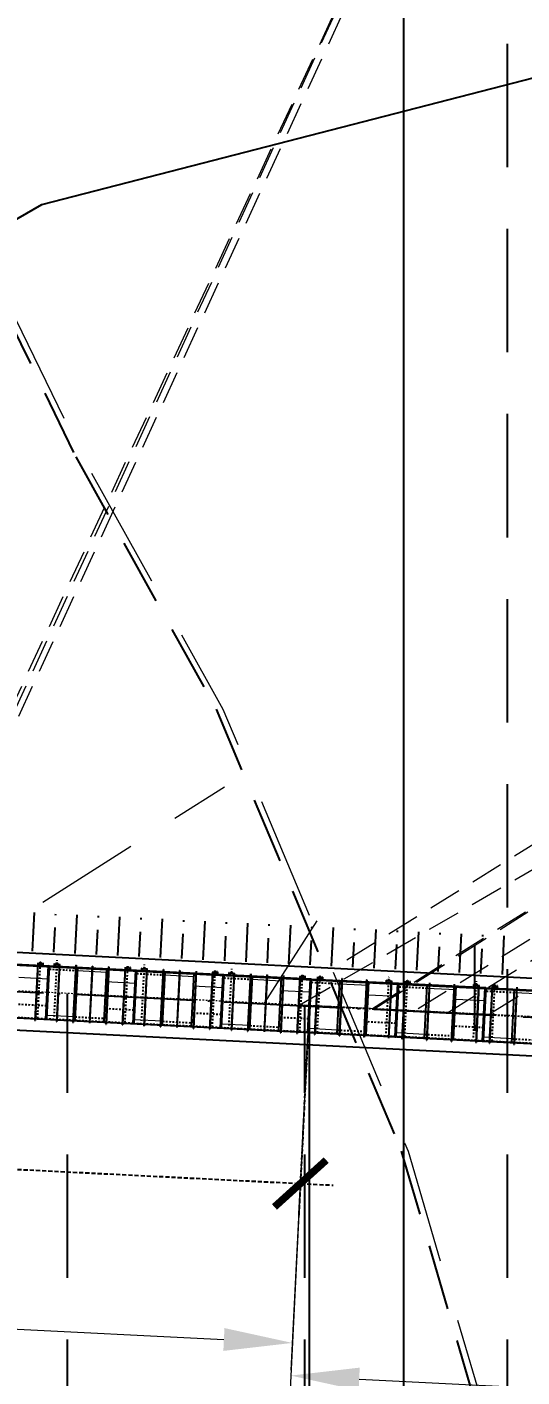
# Model space of a CAD drawing. Header units: inches. Extents: x 444671 to 463716, y 1783086 to 1794968.
# Drawn here: x 457743.3 to 457773.4, y 1787099.8 to 1787181.9 of the extents above; entities that cross this region are included whole.
import ezdxf

# ---------------------------------------------------------------- set-up
doc = ezdxf.new("R2010")
doc.units = ezdxf.units.IN
doc.header["$MEASUREMENT"] = 0
for name, pattern in [('ACAD_ISO04W100', [30, 24, -3, 0, -3]), ('CENTER', [2, 1.25, -0.25, 0.25, -0.25]), ('DASHED', [0.75, 0.5, -0.25]), ('DASHED2', [9.525, 6.35, -3.175]), ('DASHEDX2', [1.5, 1, -0.5]), ('HIDDEN', [0.375, 0.25, -0.125])]:
    doc.linetypes.add(name, pattern=pattern)
for name, color, linetype in [('4', 4, 'Continuous'), ('Bao', 137, 'Continuous'), ('CONGTRINH', 2, 'Continuous'), ('CTTRINH', 4, 'Continuous'), ('Dong', 252, 'HIDDEN'), ('KHUAT', 8, 'DASHED2'), ('Khung_bang', 140, 'Continuous'), ('Tam', 1, 'CENTER'), ('Tim', 1, 'ACAD_ISO04W100')]:
    doc.layers.add(name, color=color, linetype=linetype)
for name, color, linetype, lineweight in [('ah', 7, 'Continuous', 15), ('doi', 33, 'Continuous', 25), ('HOKHOAN', 250, 'DASHED2', 20), ('KYHIEU', 7, 'Continuous', 15), ('manh', 128, 'Continuous', 15), ('Texdoi', 40, 'Continuous', 15)]:
    doc.layers.add(name, color=color, linetype=linetype, lineweight=lineweight)
doc.styles.add('VNARIAL', font='')
doc.styles.get('VNARIAL').set_extended_font_data('.VnArial')
doc.linetypes.add('_llA', pattern='A,2,-0.2,["xxxx",Standard,S=0.1,R=0,X=-0.1,Y=-0.05],-0.34', length=2.54)
doc.linetypes.add('NEN_DA1', pattern='A,1.5,-0.15,["Y",Standard,S=0.2,R=0,X=-0.15,Y=-0.2],-0.005', length=1.655)
doc.dimstyles.new('1-1', dxfattribs={"dimtxt": 2, "dimasz": 2.5, "dimexe": 1, "dimexo": 0, "dimgap": 1, "dimtad": 1, "dimtoh": 1, "dimdec": 0, "dimzin": 0, "dimdsep": 46, "dimtxsty": 'Standard', "dimcen": 0.09, "dimclrd": 3, "dimclre": 3, "dimclrt": 4, "dimadec": 0, "dimazin": 0, "dimtfac": 1, "dimtdec": 0, "dimtmove": 0, "dimatfit": 0, "dimfxl": 0, "dimtolj": 1, "dimtzin": 0, "dimarcsym": 0})
doc.dimstyles.new('D2000', dxfattribs={"dimscale": 2, "dimtxt": 2, "dimasz": 1.5, "dimexe": 1, "dimexo": 1, "dimgap": 1, "dimtad": 1, "dimzin": 1, "dimdsep": 46, "dimtxsty": 'VNARIAL', "dimblk": 'ARCHTICK', "dimcen": 1.5, "dimdle": 1, "dimclrd": 140, "dimclre": 140, "dimclrt": 3, "dimadec": 0, "dimazin": 3, "dimtfac": 1, "dimtix": 1, "dimtmove": 2, "dimatfit": 3, "dimfxl": 0, "dimtolj": 1, "dimtzin": 0, "dimarcsym": 0})

# ---------------------------------------------------------------- blocks, each defined once
blk = doc.blocks.new('*D147')
at = {"layer": 'Bao', "color": 3, "lineweight": -2, "ltscale": 0.2, "transparency": 16777216}
for p, q in [((-579388, 29016), (-580498, 6848)), ((-340377, 17046), (-341488, -5121)), ((-576253, 8305), (-345566, -3248))]:
    blk.add_line(p, q, dxfattribs=at)
at = {"layer": 'Bao', "color": 3, "ltscale": 0.2, "transparency": 16777216}
for points in [[(-576219, 8998), (-576288, 7611), (-580415, 8513)], [(-345531, -2555), (-345600, -3942), (-341404, -3457)]]:
    blk.add_solid(points, dxfattribs=at)
at = {"layer": 'Defpoints', "color": 0, "ltscale": 0.2, "transparency": 16777216}
for p in [(-579388, 29016), (-340377, 17046), (-341404, -3457)]:
    blk.add_point(p, dxfattribs=at)
at = {"layer": 'Bao', "color": 4, "ltscale": 0.2, "transparency": 16777216, "insert": (-460717, 6365), "char_height": 3333.33, "attachment_point": 5, "rotation": 357.13299}
blk.add_mtext('\\A1;{\\f.VnArial|b0|i0|c0|p34;Ph©n ®o¹n 5}', dxfattribs=at)
blk = doc.blocks.new('*D148')
at = {"layer": 'Bao', "color": 3, "lineweight": -2, "ltscale": 0.2, "transparency": 16777216}
for p, q in [((-340377, 17046), (-341587, -7108)), ((-143858, 7205), (-145067, -16950)), ((-337342, -5652), (-149145, -15077))]:
    blk.add_line(p, q, dxfattribs=at)
at = {"layer": 'Bao', "color": 3, "ltscale": 0.2, "transparency": 16777216}
for points in [[(-337308, -4958), (-337377, -6345), (-341504, -5443)], [(-149111, -14383), (-149180, -15770), (-144984, -15285)]]:
    blk.add_solid(points, dxfattribs=at)
at = {"layer": 'Defpoints', "color": 0, "ltscale": 0.2, "transparency": 16777216}
for p in [(-340377, 17046), (-143858, 7205), (-144984, -15285)]:
    blk.add_point(p, dxfattribs=at)
at = {"layer": 'Bao', "color": 4, "ltscale": 0.2, "transparency": 16777216, "insert": (-243052, -6527), "char_height": 3333.33, "attachment_point": 5, "rotation": 357.13299}
blk.add_mtext('\\A1;{\\f.VnArial|b0|i0|c0|p34;Ph©n ®o¹n 4}', dxfattribs=at)
blk = doc.blocks.new('_ArchTick')
at = {"color": 0, "linetype": 'ByBlock', "const_width": 0.15}
blk.add_lwpolyline([(-0.5, -0.5), (0.5, 0.5)], dxfattribs=at)
blk = doc.blocks.new('*D114')
at = {"layer": 'Defpoints', "color": 0, "transparency": 16777216}
for p in [(457648.236, 1787128.02), (457760.439, 1787122.401), (457759.897, 1787111.585)]:
    blk.add_point(p, dxfattribs=at)
at = {"layer": 'Dong', "color": 140, "lineweight": -2, "transparency": 16777216}
for p, q in [((457648.136, 1787126.023), (457647.595, 1787115.206)), ((457760.339, 1787120.404), (457759.797, 1787109.587)), ((457645.697, 1787117.304), (457761.894, 1787111.485))]:
    blk.add_line(p, q, dxfattribs=at)
at = {"layer": 'Dong', "color": 140, "lineweight": -2, "transparency": 16777216, "xscale": 3, "yscale": 3, "zscale": 3}
for p, rotation in [((457647.695, 1787117.204), 177.1329963130595), ((457759.897, 1787111.585), 357.1329963130594)]:
    blk.add_blockref('_ArchTick', p, dxfattribs=dict(at, rotation=rotation))
at = {"layer": 'Dong', "color": 3, "transparency": 16777216, "insert": (457703.998, 1787118.433), "char_height": 4, "attachment_point": 5, "rotation": 357.133, "style": 'VNARIAL'}
blk.add_mtext('\\A1;112.34', dxfattribs=at)
blk = doc.blocks.new('*D155')
at = {"layer": 'Defpoints', "color": 0}
for p in [(457760.439, 1787122.401), (457820.179, 1787001.819), (457820.179, 1786969.389)]:
    blk.add_point(p, dxfattribs=at)
at = {"layer": 'Khung_bang', "color": 140, "lineweight": -2}
for p, q in [((457760.439, 1787120.401), (457760.439, 1786967.389)), ((457820.179, 1786999.819), (457820.179, 1786967.389)), ((457758.439, 1786969.389), (457822.179, 1786969.389))]:
    blk.add_line(p, q, dxfattribs=at)
at = {"layer": 'Khung_bang', "color": 140, "lineweight": -2, "xscale": 3, "yscale": 3, "zscale": 3, "rotation": 180}
blk.add_blockref('_ArchTick', (457760.439, 1786969.389), dxfattribs=at)
at = {"layer": 'Khung_bang', "color": 140, "lineweight": -2, "xscale": 3, "yscale": 3, "zscale": 3}
blk.add_blockref('_ArchTick', (457820.179, 1786969.389), dxfattribs=at)
at = {"layer": 'Khung_bang', "color": 3, "insert": (457790.309, 1786973.431), "char_height": 4, "attachment_point": 5, "style": 'VNARIAL', "bg_fill": 3, "box_fill_scale": 1.25, "bg_fill_color": 256, "bg_fill_true_color": 13158600, "bg_fill_transparency": 0}
blk.add_mtext('\\A1;59.74', dxfattribs=at)
blk = doc.blocks.new('A$C491C4D06')
at = {"layer": 'Bao'}
for p, q in [((-361509.9, 19724.7), (-356230.5, 19460.3)), ((-356885.7, 19613.2), (-356871.7, 19612.5)), ((-356870.2, 19642.5), (-356877.7, 19492.7)), ((-356578.1, 19477.7), (-356570.6, 19627.5)), ((-356550.6, 19626.5), (-356570.6, 19627.5)), ((-356558.1, 19476.7), (-356550.6, 19626.5)), ((-356258, 19471.7), (-356339.3, 17847.7)), ((-356311.6, 17842.3), (-356230.5, 19460.3)), ((-356198.1, 19468.7), (-356279.4, 17844.7)), ((-356258, 19471.7), (-356198.1, 19468.7)), ((-356198.6, 19458.7), (-350919.2, 19194.3)), ((-355887.4, 19593.3), (-355894.9, 19443.5)), ((-355887.4, 19593.3), (-355867.5, 19592.3)), ((-355867.5, 19592.3), (-355875, 19442.5)), ((-355575.3, 19427.5), (-355567.8, 19577.3)), ((-355569.3, 19547.3), (-355555.4, 19546.6)), ((-354616.6, 16139.4), (-354454.7, 19371.3)), ((-354570.6, 19497.3), (-354556.6, 19496.6)), ((-353571.8, 19447.3), (-353557.9, 19446.6)), ((-352848.8, 16050.9), (-352687, 19282.8)), ((-352573.1, 19397.2), (-352559.1, 19396.5)), ((-351574.3, 19347.2), (-351560.4, 19346.5)), ((-351558.9, 19376.5), (-351566.4, 19226.7)), ((-351266.7, 19211.7), (-351259.2, 19361.5)), ((-351239.3, 19360.5), (-351259.2, 19361.5)), ((-351246.8, 19210.7), (-351239.3, 19360.5)), ((-350946.6, 19205.7), (-351028, 17581.7)), ((-351000.2, 17576.3), (-350919.2, 19194.3)), ((-350886.7, 19202.7), (-350968.1, 17578.7)), ((-350946.6, 19205.7), (-350886.7, 19202.7)), ((-350887.2, 19192.7), (-345607.8, 18928.3)), ((-350576.1, 19327.3), (-350583.6, 19177.5)), ((-350576.1, 19327.3), (-350556.1, 19326.3)), ((-350556.1, 19326.3), (-350563.6, 19176.5)), ((-350264, 19161.5), (-350256.5, 19311.3)), ((-350258, 19281.3), (-350244, 19280.6)), ((-349305.3, 15873.4), (-349143.4, 19105.3)), ((-349259.2, 19231.3), (-349245.3, 19230.6)), ((-348260.5, 19181.3), (-348246.5, 19180.6)), ((-347537.5, 15784.9), (-347375.6, 19016.8)), ((-347261.8, 19131.3), (-347247.8, 19130.6)), ((-346263, 19081.2), (-346249, 19080.5)), ((-346247.5, 19110.5), (-346255, 18960.7)), ((-345955.4, 18945.7), (-345947.9, 19095.5)), ((-345927.9, 19094.5), (-345947.9, 19095.5)), ((-345935.4, 18944.7), (-345927.9, 19094.5)), ((-345635.3, 18939.7), (-345716.6, 17315.7)), ((-345688.9, 17310.3), (-345607.8, 18928.3)), ((-345575.4, 18936.7), (-345656.7, 17312.7)), ((-345635.3, 18939.7), (-345575.4, 18936.7)), ((-345575.9, 18926.7), (-340296.5, 18662.3)), ((-345264.8, 19061.3), (-345272.3, 18911.5)), ((-345264.8, 19061.3), (-345244.8, 19060.3)), ((-345244.8, 19060.3), (-345252.3, 18910.5)), ((-344952.7, 18895.5), (-344945.2, 19045.3)), ((-344946.7, 19015.3), (-344932.7, 19014.6)), ((-343947.9, 18965.3), (-343933.9, 18964.6)), ((-342949.2, 18915.3), (-342935.2, 18914.6)), ((-343993.9, 15607.4), (-343832.1, 18839.3)), ((-342226.1, 15518.9), (-342064.3, 18750.8)), ((-341950.4, 18865.3), (-341936.4, 18864.6)), ((-340951.7, 18815.2), (-340937.7, 18814.5)), ((-340936.2, 18844.5), (-340943.7, 18694.7)), ((-340644.1, 18679.7), (-340636.6, 18829.5)), ((-340616.6, 18828.5), (-340636.6, 18829.5)), ((-340624.1, 18678.7), (-340616.6, 18828.5)), ((-340324, 18673.7), (-340405.3, 17049.7)), ((-340377.5, 17044.3), (-340296.5, 18662.3)), ((-340264, 18670.7), (-340345.4, 17046.7)), ((-340324, 18673.7), (-340264, 18670.7)), ((-340264.5, 18660.7), (-338520.7, 18573.4)), ((-339869.5, 18791.1), (-339877, 18641.3)), ((-339577.4, 18626.3), (-339569.9, 18776.1)), ((-339549.9, 18775.1), (-339569.9, 18776.1)), ((-339557.4, 18625.3), (-339549.9, 18775.1)), ((-338682.8, 15337.4), (-338520.5, 18577.3)), ((-338520.5, 18577.3), (-334984.9, 18400.3)), ((-338386.7, 18690.8), (-338372.7, 18690.1)), ((-336915, 15248.9), (-336752.7, 18488.8)), ((-336888.6, 18615.8), (-336874.6, 18615.1)), ((-335708.5, 18587.1), (-335716, 18437.3)), ((-335708.5, 18587.1), (-335688.5, 18586.1)), ((-335688.5, 18586.1), (-335696, 18436.3)), ((-335396.4, 18421.3), (-335388.9, 18571.1)), ((-335012.4, 18411.7), (-335093.9, 16783.7)), ((-335066.2, 16778.3), (-334984.9, 18400.3)), ((-334952.5, 18408.7), (-335034, 16780.7)), ((-335012.4, 18411.7), (-334952.5, 18408.7)), ((-334953, 18398.7), (-329673.6, 18134.3)), ((-334558.1, 18529.1), (-334565.6, 18379.3)), ((-334265.9, 18364.3), (-334258.4, 18514.1)), ((-334238.5, 18513.1), (-334258.4, 18514.1)), ((-334246, 18363.3), (-334238.5, 18513.1)), ((-333371.4, 15071.4), (-333209.2, 18311.4)), ((-333075.3, 18424.8), (-333061.3, 18424.1)), ((-331603.7, 14982.9), (-331441.4, 18222.8)), ((-331577.2, 18349.8), (-331563.2, 18349.1)), ((-330397.2, 18321.1), (-330404.7, 18171.3)), ((-330397.2, 18321.1), (-330377.2, 18320.1)), ((-330377.2, 18320.1), (-330384.7, 18170.3)), ((-330085.1, 18155.3), (-330077.6, 18305.1)), ((-329701.1, 18145.7), (-329782.6, 16517.7)), ((-329754.8, 16512.3), (-329673.6, 18134.3)), ((-329641.1, 18142.7), (-329722.7, 16514.7)), ((-329701.1, 18145.7), (-329641.1, 18142.7)), ((-329641.6, 18132.7), (-324362.3, 17868.3)), ((-329246.7, 18263.1), (-329254.2, 18113.3)), ((-328954.6, 18098.3), (-328947.1, 18248.1)), ((-328927.1, 18247.1), (-328947.1, 18248.1)), ((-328934.6, 18097.3), (-328927.1, 18247.1)), ((-327764, 18158.8), (-327750, 18158.1)), ((-356335.5, 17843.5), (-356416.9, 16219.5)), ((-356303.4, 17845.9), (-356385.1, 16213.9)), ((-356275.6, 17840.5), (-356356.9, 16216.5)), ((-356339.3, 17847.7), (-356279.4, 17844.7)), ((-356335.5, 17843.5), (-356275.6, 17840.5)), ((-356303.6, 17841.9), (-356303.5, 17843.9)), ((-351024.2, 17577.5), (-351105.5, 15953.5)), ((-350992, 17579.9), (-351073.8, 15947.9)), ((-350964.3, 17574.5), (-351045.6, 15950.5)), ((-351028, 17581.7), (-350968.1, 17578.7)), ((-351024.2, 17577.5), (-350964.3, 17574.5)), ((-350992.2, 17575.9), (-350992.1, 17577.9)), ((-345712.8, 17311.5), (-345794.2, 15687.5)), ((-345680.7, 17313.9), (-345762.4, 15682)), ((-345652.9, 17308.5), (-345734.2, 15684.5)), ((-345716.6, 17315.7), (-345656.7, 17312.7)), ((-345712.8, 17311.5), (-345652.9, 17308.5)), ((-345680.9, 17309.9), (-345680.8, 17311.9)), ((-328060.1, 14805.4), (-327897.8, 18045.4)), ((-361695.7, 16493.9), (-356416.4, 16229.5)), ((-340401.5, 17045.5), (-340482.8, 15421.5)), ((-340369.3, 17047.9), (-340450.4, 15429.9)), ((-340341.6, 17042.5), (-340422.9, 15418.5)), ((-340401.5, 17045.5), (-340341.6, 17042.5)), ((-340369.5, 17043.9), (-340369.4, 17045.9)), ((-335090.2, 16779.5), (-335171.7, 15151.5)), ((-335058, 16781.9), (-335139.2, 15160)), ((-335030.2, 16776.5), (-335111.8, 15148.5)), ((-335093.9, 16783.7), (-335034, 16780.7)), ((-335090.2, 16779.5), (-335030.2, 16776.5)), ((-335058.2, 16777.9), (-335058.1, 16779.9)), ((-335058.2, 16777.9), (-335058.1, 16779.9)), ((-329778.8, 16513.5), (-329860.3, 14885.6)), ((-329746.6, 16515.9), (-329827.9, 14894)), ((-329718.9, 16510.5), (-329800.4, 14882.6)), ((-329782.6, 16517.7), (-329722.7, 16514.7)), ((-329778.8, 16513.5), (-329718.9, 16510.5)), ((-329746.8, 16511.9), (-329746.7, 16513.9)), ((-329746.8, 16511.9), (-329746.7, 16513.9)), ((-357059.6, 16141.6), (-357045.6, 16140.9)), ((-356416.9, 16219.5), (-356356.9, 16216.5)), ((-356384.4, 16227.9), (-351105, 15963.5)), ((-355743.2, 16075.7), (-355729.2, 16075)), ((-354744.5, 16025.6), (-354730.5, 16024.9)), ((-353745.7, 15975.6), (-353731.7, 15974.9)), ((-352747, 15925.6), (-352733, 15924.9)), ((-351748.2, 15875.6), (-351734.2, 15874.9)), ((-351105.5, 15953.5), (-351045.6, 15950.5)), ((-351073.1, 15961.9), (-345793.7, 15697.5)), ((-350431.9, 15809.7), (-350417.9, 15809)), ((-349433.1, 15759.6), (-349419.1, 15758.9)), ((-348434.4, 15709.6), (-348420.4, 15708.9)), ((-347435.6, 15659.6), (-347421.6, 15658.9)), ((-346436.9, 15609.6), (-346422.9, 15608.9)), ((-345794.2, 15687.5), (-345734.2, 15684.5)), ((-345761.7, 15695.9), (-340482.3, 15431.5)), ((-345120.5, 15543.7), (-345106.5, 15543)), ((-344121.8, 15493.7), (-344107.8, 15493)), ((-343123, 15443.6), (-343109, 15442.9)), ((-342124.3, 15393.6), (-342110.3, 15392.9)), ((-341125.5, 15343.6), (-341111.5, 15342.9)), ((-340482.8, 15421.5), (-340422.9, 15418.5)), ((-340450.4, 15429.9), (-338682.6, 15341.4)), ((-340059.1, 15286.2), (-340045.1, 15285.5)), ((-338682.8, 15337.4), (-335171.2, 15161.5)), ((-338560.9, 15211.2), (-338547, 15210.5)), ((-337062.8, 15136.1), (-337048.8, 15135.4)), ((-335564.7, 15061.1), (-335550.7, 15060.4)), ((-335171.7, 15151.5), (-335111.8, 15148.5)), ((-335139.2, 15160), (-329859.8, 14895.6)), ((-334747.7, 15020.2), (-334733.7, 15019.5)), ((-333249.6, 14945.2), (-333235.6, 14944.5)), ((-331751.5, 14870.1), (-331737.5, 14869.4)), ((-330253.4, 14795.1), (-330239.4, 14794.4)), ((-329860.3, 14885.6), (-329800.4, 14882.6)), ((-329827.9, 14894), (-324548.5, 14629.5)), ((-329436.4, 14754.2), (-329422.4, 14753.5)), ((-327938.3, 14679.2), (-327924.3, 14678.5))]:
    blk.add_line(p, q, dxfattribs=at)
at = {"layer": 'Bao', "ltscale": 0.2}
for p, q in [((-356885.7, 19613.2), (-357059.6, 16141.6)), ((-356871.7, 19612.5), (-357045.6, 16140.9)), ((-356222.5, 19459.9), (-356198.6, 19458.7)), ((-355569.3, 19547.3), (-355743.2, 16075.7)), ((-355555.4, 19546.6), (-355729.2, 16075)), ((-354570.6, 19497.3), (-354744.5, 16025.6)), ((-354556.6, 19496.6), (-354730.5, 16024.9)), ((-353571.8, 19447.3), (-353745.7, 15975.6)), ((-353557.9, 19446.6), (-353731.7, 15974.9)), ((-352573.1, 19397.2), (-352747, 15925.6)), ((-352559.1, 19396.5), (-352733, 15924.9)), ((-351574.3, 19347.2), (-351748.2, 15875.6)), ((-351560.4, 19346.5), (-351734.2, 15874.9)), ((-350911.2, 19193.9), (-350887.2, 19192.7)), ((-350258, 19281.3), (-350431.9, 15809.7)), ((-350244, 19280.6), (-350417.9, 15809)), ((-349259.2, 19231.3), (-349433.1, 15759.6)), ((-349245.3, 19230.6), (-349419.1, 15758.9)), ((-348260.5, 19181.3), (-348434.4, 15709.6)), ((-348246.5, 19180.6), (-348420.4, 15708.9)), ((-347261.8, 19131.3), (-347435.6, 15659.6)), ((-347247.8, 19130.6), (-347421.6, 15658.9)), ((-346263, 19081.2), (-346436.9, 15609.6)), ((-346249, 19080.5), (-346422.9, 15608.9)), ((-345599.8, 18927.9), (-345575.9, 18926.7)), ((-344946.7, 19015.3), (-345120.5, 15543.7)), ((-344932.7, 19014.6), (-345106.5, 15543)), ((-343947.9, 18965.3), (-344121.8, 15493.7)), ((-343933.9, 18964.6), (-344107.8, 15493)), ((-342949.2, 18915.3), (-343123, 15443.6)), ((-342935.2, 18914.6), (-343109, 15442.9)), ((-341950.4, 18865.3), (-342124.3, 15393.6)), ((-341936.4, 18864.6), (-342110.3, 15392.9)), ((-340951.7, 18815.2), (-341125.5, 15343.6)), ((-340937.7, 18814.5), (-341111.5, 15342.9)), ((-339884.8, 18765.8), (-340059.1, 15286.2)), ((-339870.9, 18763.1), (-340045.1, 15285.5)), ((-339884.8, 18765.8), (-339870.9, 18765.1)), ((-338386.7, 18690.8), (-338560.9, 15211.2)), ((-338372.7, 18690.1), (-338547, 15210.5)), ((-336888.6, 18615.8), (-337062.8, 15136.1)), ((-336874.6, 18615.1), (-337048.8, 15135.4)), ((-335390.5, 18538.7), (-335564.7, 15061.1)), ((-335376.4, 18540), (-335550.7, 15060.4)), ((-334573.5, 18499.8), (-334747.7, 15020.2)), ((-334559.6, 18497.1), (-334733.7, 15019.5)), ((-334573.5, 18499.8), (-334559.6, 18499.1)), ((-333075.3, 18424.8), (-333249.6, 14945.2)), ((-333061.3, 18424.1), (-333235.6, 14944.5)), ((-331577.2, 18349.8), (-331751.5, 14870.1)), ((-331563.2, 18349.1), (-331737.5, 14869.4)), ((-330079.2, 18272.8), (-330253.4, 14795.1)), ((-330065.1, 18274.1), (-330239.4, 14794.4)), ((-329262.1, 18233.8), (-329436.4, 14754.2)), ((-329248.2, 18231.1), (-329422.4, 14753.5)), ((-329262.1, 18233.8), (-329248.2, 18233.1)), ((-327764, 18158.8), (-327938.3, 14679.2)), ((-327750, 18158.1), (-327924.3, 14678.5))]:
    blk.add_line(p, q, dxfattribs=at)
at = {"layer": 'Bao'}
for centre in [(-356720.4, 19635), (-355717.7, 19584.8), (-351409.1, 19369), (-350406.3, 19318.8), (-346097.7, 19103), (-345095, 19052.8), (-340786.4, 18837), (-339719.7, 18783.6), (-335538.7, 18578.6), (-334408.3, 18521.6), (-330227.4, 18312.6), (-329096.9, 18255.6)]:
    blk.add_circle(centre, 40, dxfattribs=at)
for centre in [(-356720.4, 19635), (-355717.7, 19584.8), (-351409.1, 19369), (-350406.3, 19318.8), (-346097.7, 19103), (-345095, 19052.8), (-340786.4, 18837), (-339719.7, 18783.6), (-335538.7, 18578.6), (-334408.3, 18521.6), (-330227.4, 18312.6), (-329096.9, 18255.6)]:
    blk.add_arc(centre, 150, 357.13284, 177.13284, dxfattribs=at)
at = {"layer": 'KHUAT', "ltscale": 5}
for p, q in [((-361534.8, 19707.9), (-356231.4, 19442.3)), ((-356303.4, 17845.9), (-356222.5, 19459.9)), ((-354465.7, 19153.1), (-356233.5, 19241.6)), ((-356223.4, 19441.9), (-350920.1, 19176.3)), ((-350992, 17579.9), (-350911.2, 19193.9)), ((-349154.3, 18887.1), (-350922.1, 18975.7)), ((-350912.1, 19175.9), (-345608.7, 18910.3)), ((-345680.7, 17313.9), (-345599.8, 18927.9)), ((-345600.7, 18909.9), (-340297.4, 18644.3)), ((-343843, 18621.1), (-345610.8, 18709.7)), ((-340369.3, 17047.9), (-340288.5, 18661.9)), ((-338531.6, 18355.1), (-340299.4, 18443.7)), ((-340289.4, 18643.9), (-334986, 18378.3)), ((-340288.5, 18661.9), (-340264.5, 18660.7)), ((-335058, 16781.9), (-334977, 18399.9)), ((-333220.3, 18089.1), (-334988.1, 18177.7)), ((-334978.1, 18377.9), (-329674.7, 18112.3)), ((-334977, 18399.9), (-334953, 18398.7)), ((-329746.6, 16515.9), (-329665.6, 18133.9)), ((-329666.7, 18111.9), (-324363.4, 17846.3)), ((-329665.6, 18133.9), (-329641.6, 18132.7)), ((-356311.6, 17842.3), (-356392.4, 16228.3)), ((-351000.2, 17576.3), (-351081, 15962.3)), ((-345688.9, 17310.3), (-345769.7, 15696.3)), ((-327909, 17823.1), (-329676.7, 17911.7)), ((-361694.8, 16511.9), (-356391.5, 16246.3)), ((-356352.3, 17029.3), (-358120.1, 17117.8)), ((-351040.9, 16763.3), (-352808.7, 16851.8)), ((-345729.6, 16497.3), (-347497.4, 16585.9)), ((-340377.5, 17044.3), (-340458.4, 15430.3)), ((-335066.2, 16778.3), (-335147.2, 15160.3)), ((-329754.8, 16512.3), (-329835.9, 14894.4)), ((-356416.4, 16229.5), (-356392.4, 16228.3)), ((-356383.5, 16245.9), (-351080.1, 15980.3)), ((-354605.7, 16357.6), (-352837.9, 16269.1)), ((-351105, 15963.5), (-351081, 15962.3)), ((-351072.2, 15979.9), (-345768.8, 15714.3)), ((-349294.3, 16091.6), (-347526.6, 16003.1)), ((-345793.7, 15697.5), (-345769.7, 15696.3)), ((-345760.8, 15713.9), (-340457.5, 15448.3)), ((-343983, 15825.6), (-342215.2, 15737.1)), ((-340418.2, 16231.3), (-342186, 16319.9)), ((-335106.9, 15965.3), (-336874.7, 16053.9)), ((-329795.6, 15699.3), (-331563.3, 15787.9)), ((-340482.3, 15431.5), (-340458.4, 15430.3)), ((-340449.5, 15447.9), (-335146.1, 15182.3)), ((-338671.7, 15559.6), (-336903.9, 15471.1)), ((-335171.2, 15161.5), (-335147.2, 15160.3)), ((-335138.1, 15181.9), (-329834.8, 14916.3)), ((-333360.3, 15293.7), (-331592.5, 15205.1)), ((-329859.8, 14895.6), (-329835.9, 14894.4)), ((-329826.8, 14915.9), (-324523.4, 14650.3)), ((-328049, 15027.6), (-326281.2, 14939.1))]:
    blk.add_line(p, q, dxfattribs=at)
at = {"layer": 'manh', "color": 1, "linetype": 'CENTER', "ltscale": 0.05}
blk.add_line((0.1, 0), (-685750.1, 34342.8), dxfattribs=at)
at = {"layer": 'manh'}
for p, q in [((-352697.9, 19064.6), (-354465.7, 19153.1)), ((-347386.5, 18798.6), (-349154.3, 18887.1)), ((-356270.6, 18659.3), (-358038.4, 18747.8)), ((-350959.3, 18393.3), (-352727.1, 18481.8)), ((-345648, 18127.3), (-347415.7, 18215.8)), ((-342075.2, 18532.6), (-343843, 18621.1)), ((-336763.9, 18266.6), (-338531.6, 18355.1)), ((-331452.5, 18000.6), (-333220.3, 18089.1)), ((-340336.6, 17861.3), (-342104.4, 17949.8)), ((-335025.3, 17595.3), (-336793, 17683.8)), ((-329713.9, 17329.3), (-331481.7, 17417.8)), ((-326141.2, 17734.6), (-327909, 17823.1)), ((-354605.7, 16357.6), (-356373.5, 16446.2)), ((-349294.3, 16091.6), (-351062.1, 16180.2)), ((-343983, 15825.6), (-345750.8, 15914.2)), ((-338671.7, 15559.6), (-340439.4, 15648.2)), ((-333360.3, 15293.7), (-335128.1, 15382.2)), ((-328049, 15027.6), (-329816.8, 15116.2))]:
    blk.add_line(p, q, dxfattribs=at)
at = {"layer": 'Tam', "ltscale": 3}
for p, q in [((-356888.7, 16275.2), (-356717, 19702)), ((-355878.4, 16374.8), (-355706.8, 19801.6)), ((-351577.3, 16009.2), (-351405.7, 19436)), ((-350567.1, 16108.8), (-350395.5, 19535.6)), ((-346266, 15743.2), (-346094.4, 19170)), ((-345255.7, 15842.8), (-345084.1, 19269.6)), ((-340954.6, 15477.2), (-340783, 18904)), ((-339888, 15411.4), (-339716.3, 18838.1)), ((-335699.5, 15368.6), (-335527.9, 18795.4)), ((-334576.5, 15149.4), (-334404.9, 18576.1)), ((-330388.1, 15102.6), (-330216.5, 18529.4)), ((-329265.2, 14883.4), (-329093.6, 18310.1)), ((-340739.7, 17064.5), (-334453.8, 16749.6)), ((-335428.3, 16798.5), (-329142.5, 16483.7)), ((-330117, 16532.5), (-323831.1, 16217.7))]:
    blk.add_line(p, q, dxfattribs=at)
at = {"layer": 'Tam'}
for p, q in [((-356782.8, 19638.1), (-356658, 19631.9)), ((-355780.1, 19587.9), (-355655.2, 19581.6)), ((-351471.5, 19372.1), (-351346.6, 19365.9)), ((-350468.8, 19321.9), (-350343.9, 19315.7)), ((-346160.2, 19106.1), (-346035.3, 19099.9)), ((-345157.4, 19055.9), (-345032.5, 19049.7)), ((-340848.8, 18840.1), (-340723.9, 18833.9)), ((-339782.1, 18786.7), (-339657.3, 18780.5)), ((-335601.2, 18581.7), (-335476.3, 18575.5)), ((-334470.7, 18524.7), (-334345.8, 18518.5)), ((-330289.8, 18315.7), (-330164.9, 18309.5)), ((-329159.4, 18258.7), (-329034.5, 18252.5))]:
    blk.add_line(p, q, dxfattribs=at)
at = {"layer": 'Bao', "ltscale": 0.2}
for p1, p2, distance, text, picture, middle in [((-579387.9, 29016.1), (-340377.4, 17046.3), -20528.8, '{\\f.VnArial|b0|i0|c0|p34;Ph©n ®o¹n 5}', '*D147', (-460717.3, 6364.8)), ((-340377.4, 17046.3), (-143857.7, 7204.5), -22517.8, '{\\f.VnArial|b0|i0|c0|p34;Ph©n ®o¹n 4}', '*D148', (-243051.7, -6527.5))]:
    dim = blk.add_aligned_dim(p1=p1, p2=p2, distance=distance, text=text, dimstyle='1-1', override={"dimscale": 1666.666721, "dimlfac": -1}, dxfattribs=at)
    dim.commit()
    dim.dimension.update_dxf_attribs({"geometry": picture, "text_midpoint": middle})

msp = doc.modelspace()

# ---------------------------------------------------------------- linework, layer by layer
at = {"layer": '4', "linetype": 'NEN_DA1', "ltscale": 8}
msp.add_line((458100.8648, 1787107.7053), (457415.1157, 1787141.9927), dxfattribs=at)
msp.add_lwpolyline([(457398.5161, 1787262.3681), (457398.5161, 1787138.1253), (458100.9174, 1787103.0053)], dxfattribs=at)
at = {"layer": 'ah', "color": 1, "linetype": 'DASHEDX2', "ltscale": 2, "flags": 128}
for points in [[(457734.5266, 1787123.6848), (457789.6499, 1787242.2966)], [(457734.8792, 1787123.6676), (457789.3785, 1787242.2297)], [(457735.2319, 1787123.6503), (457790.0231, 1787242.3886)], [(457764.2763, 1787122.2298), (457933.2128, 1787228.9741)], [(457762.7242, 1787125.1863), (457918.2907, 1787221.6358)], [(457764.4232, 1787122.2226), (457920.3859, 1787220.587)], [(457767.0567, 1787122.2176), (457923.3127, 1787219.1219)], [(457759.9764, 1787122.5107), (457924.7984, 1787218.3782)], [(457768.7936, 1787121.9401), (457924.5215, 1787218.5168)], [(457771.435, 1787121.9227), (457925.9985, 1787217.7774)]]:
    msp.add_lwpolyline(points, dxfattribs=at)
at = {"layer": 'CONGTRINH', "ltscale": 10}
for points in [[(457415.1468, 1787141.2402), (458100.896, 1787106.9528)], [(457414.987, 1787138.0442), (458100.7362, 1787103.7568)]]:
    msp.add_lwpolyline(points, dxfattribs=at)
at = {"layer": 'CONGTRINH', "color": 3}
msp.add_lwpolyline([(457770.4769, 1787126.025), (457770.4769, 1787120.8642)], dxfattribs=at)
at = {"layer": 'CTTRINH', "color": 4, "linetype": 'ByBlock'}
for p, q in [((457743.6121, 1787125.7035), (457743.7285, 1787128.0506)), ((457746.2089, 1787125.5747), (457746.3253, 1787127.9218)), ((457748.8057, 1787125.4459), (457748.9221, 1787127.793)), ((457751.4025, 1787125.3171), (457751.5189, 1787127.6643)), ((457753.9993, 1787125.1884), (457754.1157, 1787127.5355)), ((457756.5962, 1787125.0596), (457756.7125, 1787127.4067)), ((457759.193, 1787124.9308), (457759.3093, 1787127.278)), ((457761.7898, 1787124.8021), (457761.9062, 1787127.1492)), ((457764.3866, 1787124.6733), (457764.503, 1787127.0204)), ((457766.9834, 1787124.5445), (457767.0998, 1787126.8917)), ((457769.5802, 1787124.4158), (457769.6966, 1787126.7629)), ((457772.177, 1787124.287), (457772.2934, 1787126.6341))]:
    msp.add_line(p, q, dxfattribs=at)
at = {"layer": 'doi', "linetype": '_llA', "ltscale": 20, "flags": 128}
msp.add_lwpolyline([(457430.505, 1787279.0214), (457452.3191, 1787266.105), (457479.1619, 1787252.0847), (457503.087, 1787238.8222), (457508.8055, 1787234.904), (457516.6921, 1787220.1912), (457529.1007, 1787222.0424), (457535.3504, 1787220.2349), (457552.8129, 1787211.3507), (457573.4055, 1787198.847), (457587.895, 1787191.4663), (457604.5499, 1787184.5451), (457613.3264, 1787177.9267), (457628.8631, 1787182.4016), (457647.5776, 1787180.8636), (457677.3826, 1787174.5246), (457708.4856, 1787167.4173), (457723.6713, 1787159.2462), (457744.1714, 1787171.089), (457783.2442, 1787181.1461), (457821.2004, 1787190.0961), (457859.4202, 1787195.8873), (457865.8569, 1787196.5954), (457873.6639, 1787197.1885), (457883.3719, 1787196.807), (457898.6188, 1787194.2142), (457920.678, 1787186.76), (457949.5496, 1787172.1757), (457977.1236, 1787154.6745), (458005.9952, 1787136.201), (458015.8437, 1787131.583), (458029.7929, 1787126.0733), (458040.5286, 1787121.4304)], dxfattribs=at)
at = {"layer": 'doi', "color": 250, "linetype": 'DASHED', "ltscale": 8}
msp.add_lwpolyline([(457707.5669, 1787231.4605), (457712.1745, 1787226.1906), (457715.8793, 1787220.5712), (457722.2093, 1787208.3073), (457727.0118, 1787194.4645), (457739.1106, 1787170.406), (457746.2457, 1787155.7409), (457754.7776, 1787140.4222), (457766.0292, 1787113.5589), (457772.779, 1787090.5595), (457784.305, 1787067.5339), (457801.9903, 1787038.3548)], dxfattribs=at)
at = {"layer": 'Dong', "ltscale": 30}
msp.add_line((457772.4938, 1787038.3548), (457772.4938, 1787247.8617), dxfattribs=at)
at = {"layer": 'Dong', "color": 3, "ltscale": 6}
for p, q in [((457744.9105, 1787125.6391), (457745.0269, 1787127.9862)), ((457747.5073, 1787125.5103), (457747.6237, 1787127.8574)), ((457750.1041, 1787125.3815), (457750.2205, 1787127.7286)), ((457752.7009, 1787125.2528), (457752.8173, 1787127.5999)), ((457755.2977, 1787125.124), (457755.4141, 1787127.4711)), ((457757.8946, 1787124.9952), (457758.0109, 1787127.3423)), ((457760.4914, 1787124.8665), (457760.6078, 1787127.2136)), ((457763.0882, 1787124.7377), (457763.2046, 1787127.0848)), ((457765.685, 1787124.6089), (457765.8014, 1787126.956)), ((457768.2818, 1787124.4802), (457768.3982, 1787126.8273)), ((457770.8786, 1787124.3514), (457770.995, 1787126.6985))]:
    msp.add_line(p, q, dxfattribs=at)
at = {"layer": 'Dong', "color": 140, "ltscale": 30}
for p, q in [((457745.7414, 1787038.3548), (457745.7414, 1787123.1085)), ((457760.1793, 1787038.3548), (457760.1793, 1787122.3866))]:
    msp.add_line(p, q, dxfattribs=at)
at = {"layer": 'HOKHOAN'}
for points in [[(457736.191, 1787123.5772), (457755.2814, 1787135.6946)], [(457757.7159, 1787122.5515), (457760.9109, 1787127.5454)]]:
    msp.add_lwpolyline(points, dxfattribs=at)
at = {"layer": 'Khung_bang', "color": 40, "true_color": 0xf8d731}
msp.add_line((457766.1793, 1785739.5008), (457766.1793, 1787377.7834), dxfattribs=at)
at = {"layer": 'Khung_bang', "color": 6}
msp.add_line((457760.4386, 1787122.4011), (457760.4386, 1785159.7388), dxfattribs=at)
at = {"layer": 'KYHIEU', "linetype": 'DASHED', "lineweight": 13, "ltscale": 15, "flags": 128}
msp.add_lwpolyline([(457713.0249, 1787225.5287), (457716.2934, 1787220.5712), (457722.6234, 1787208.3073), (457727.4259, 1787194.4645), (457739.5246, 1787170.406), (457746.6598, 1787155.7409), (457755.1916, 1787140.4222), (457766.4433, 1787113.5589), (457773.193, 1787090.5595), (457784.7191, 1787067.5339), (457802.4044, 1787038.3548)], dxfattribs=at)
at = {"layer": 'Tim', "ltscale": 0.3}
msp.add_lwpolyline([(457400.8161, 1787140.3548), (458100.8161, 1787105.3548)], dxfattribs=at)

# ---------------------------------------------------------------- block references
at = {"layer": 'Texdoi', "xscale": 0.0009999999892897904, "yscale": 0.0009999999310821295, "zscale": 0.001}
msp.add_blockref('A$C491C4D06', (458100.8161, 1787105.3548), dxfattribs=at)

# ---------------------------------------------------------------- dimensions: what is measured, and where the dimension line sits
at = {"layer": 'Dong'}
dim = msp.add_aligned_dim(p1=(457648.2364, 1787128.0202), p2=(457760.4386, 1787122.4011), distance=-10.8299, dimstyle='D2000', dxfattribs=at)
dim.commit()
dim.dimension.update_dxf_attribs({"geometry": '*D114', "text_midpoint": (457703.9981, 1787118.4329)})

# ---------------------------------------------------------------- next in the draw order: dimensions: what is measured, and where the dimension line sits
at = {"layer": 'Khung_bang'}
dim = msp.add_linear_dim(base=(457820.1793, 1786969.3892), p1=(457760.4386, 1787122.4011), p2=(457820.1793, 1787001.819), dimstyle='D2000', override={"dimfxl": 0.5, "dimtfill": 1, "dimarcsym": 1}, dxfattribs=at)
dim.commit()
dim.dimension.update_dxf_attribs({"geometry": '*D155', "text_midpoint": (457790.309, 1786973.4312)})

doc.saveas('drawing.dxf')
